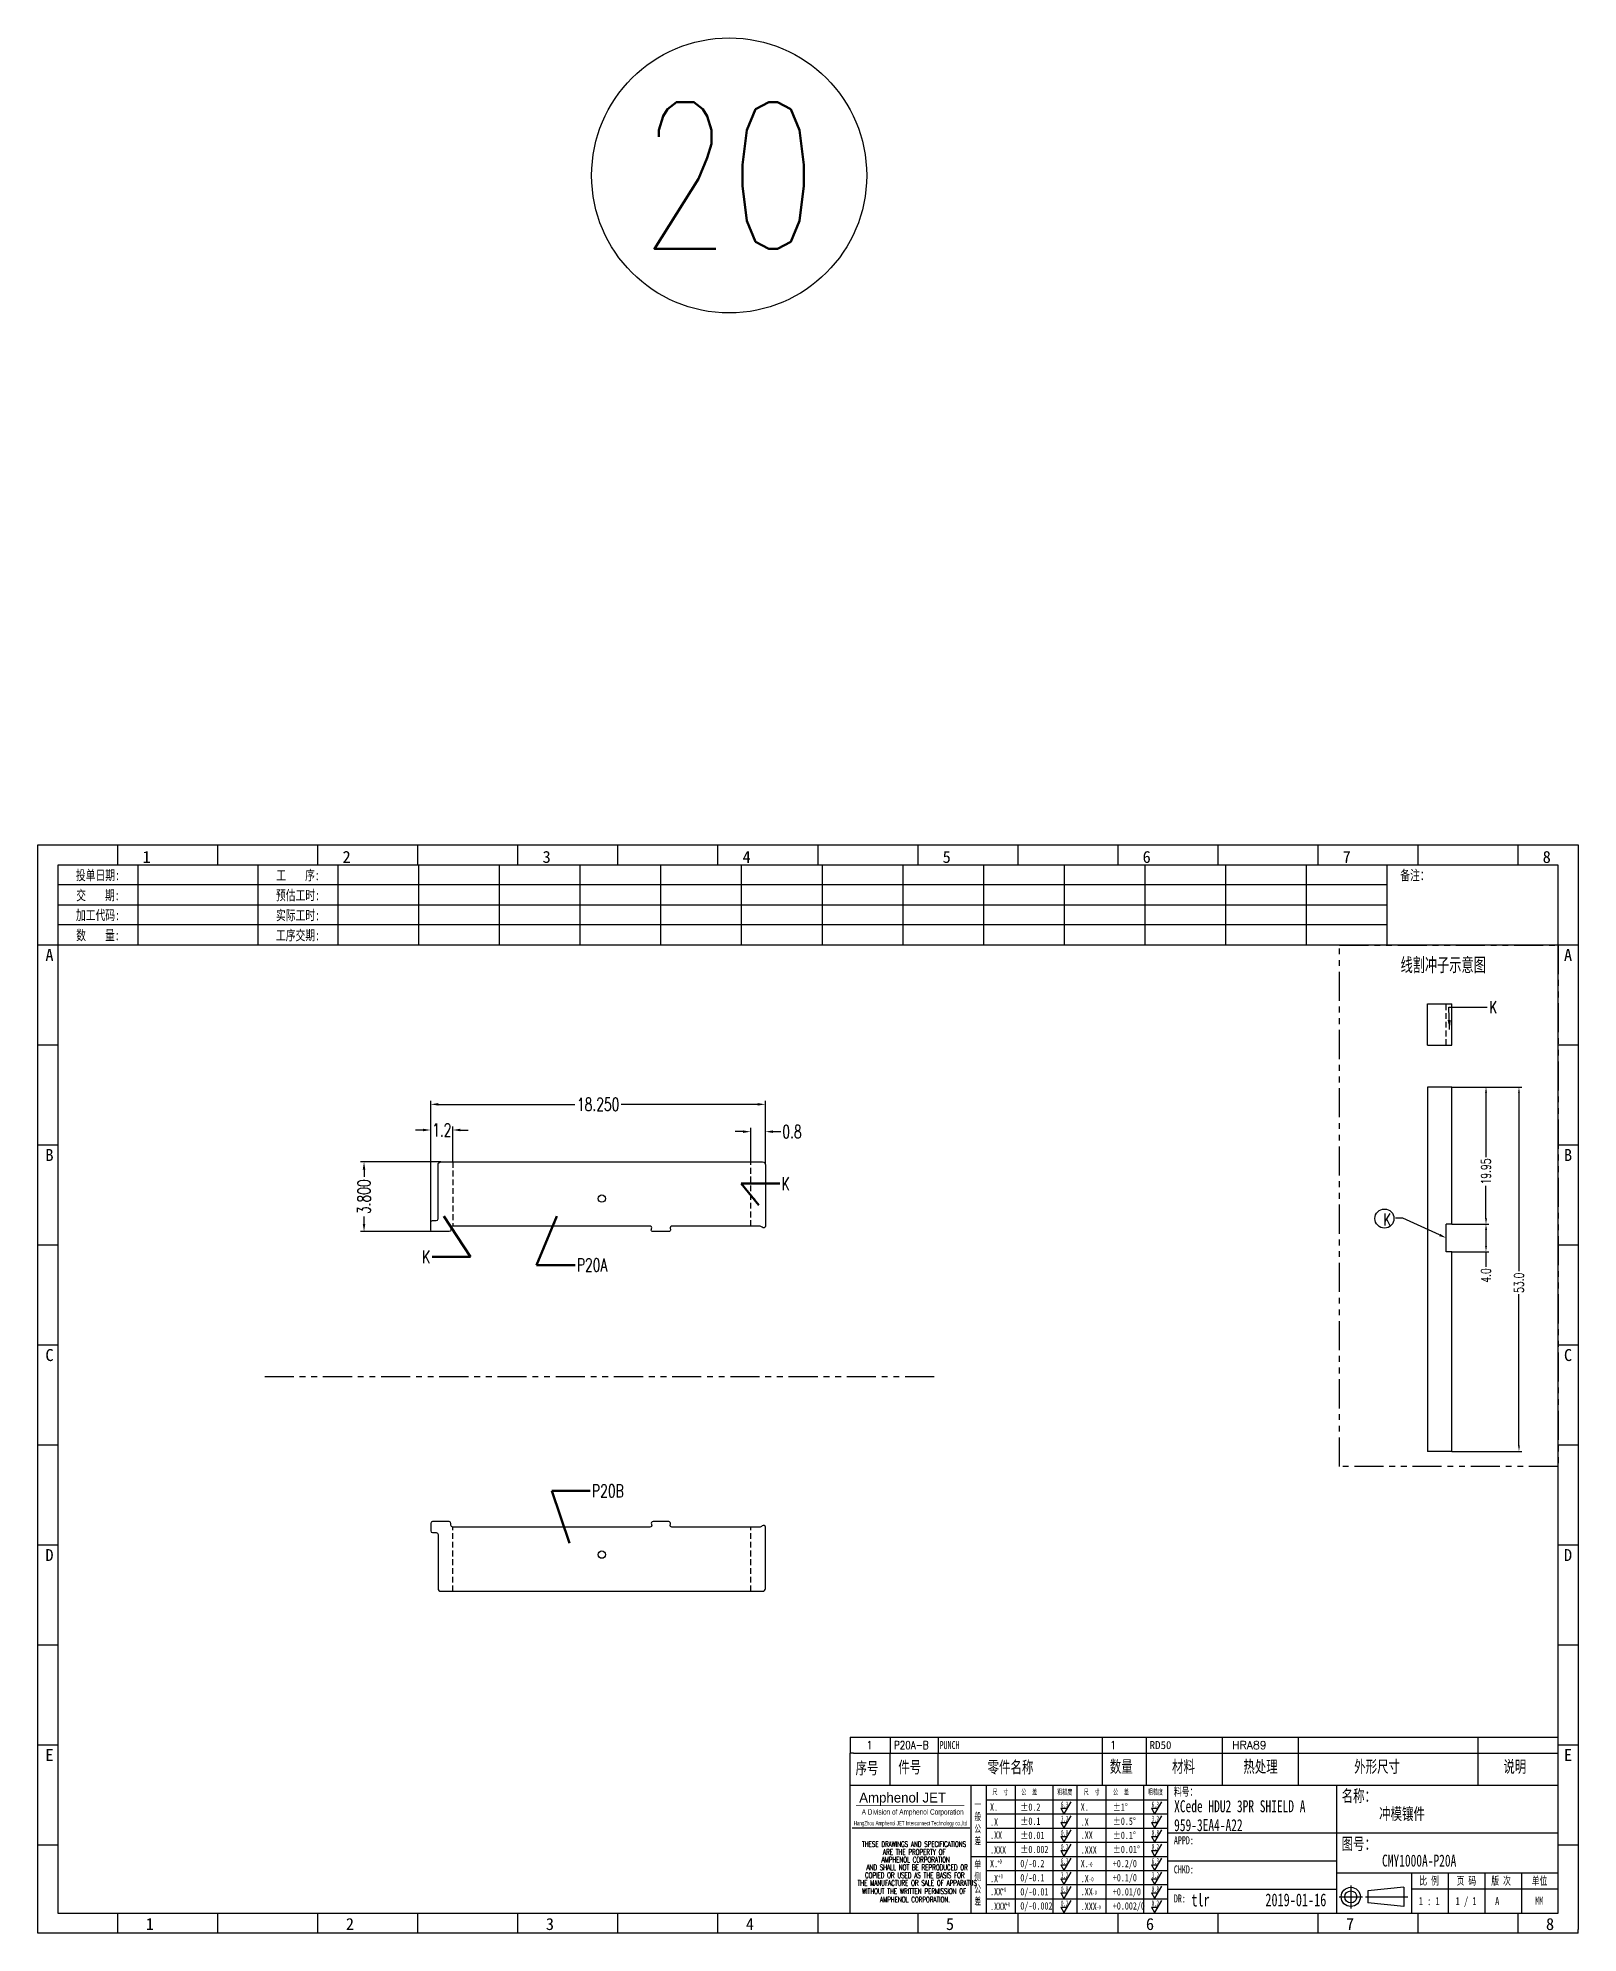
# Model space of a CAD drawing. Header units: millimetres. Extents: x -2852 to 5627, y -2271 to 1849.
# Drawn here: x -2851.7 to -2767.7, y 110.5 to 213.8 of the extents above; entities that cross this region are included whole.
import ezdxf
from ezdxf.enums import TextEntityAlignment as Align

# ---------------------------------------------------------------- set-up
doc = ezdxf.new("R2010")
doc.units = ezdxf.units.MM
doc.header["$PDSIZE"] = 3
doc.linetypes.add('DASHED2', pattern=[9.525, 6.35, -3.175])
doc.linetypes.add('PHANTOM', pattern=[63.5, 31.75, -6.35, 6.35, -6.35, 6.35, -6.35])
for name, color, linetype in [('1', 7, 'Continuous'), ('11', 4, 'DASHED2'), ('41', 1, 'Continuous'), ('61', 1, 'PHANTOM'), ('66', 1, 'Continuous'), ('PUNCH', 1, 'Continuous')]:
    doc.layers.add(name, color=color, linetype=linetype)
doc.styles.add('CH', font='仿宋_GB2312_0.ttf')
doc.styles.add('jet01', font='simplex.shx', dxfattribs={"width": 0.7, "bigfont": 'hztxt.shx'})
doc.styles.add('jet02', font='simplex.shx', dxfattribs={"width": 0.7})
doc.styles.add('SIMPLEX', font='SIMPLEX')
doc.styles.get("Standard").update_dxf_attribs({"font": '仿宋_GB2312_0.ttf', "width": 0.7})
doc.styles.add('TEXTSTYLE_1', font='TRIUMB.TTF')
doc.styles.add('TEXTSTYLE_2', font='TRIUM.TTF')
doc.styles.add('tk', font='', dxfattribs={"width": 0.7})
doc.styles.add('tk 2', font='仿宋_GB2312_0.ttf', dxfattribs={"width": 0.65})
doc.styles.add('tk 4', font='simplex.shx', dxfattribs={"width": 0.65, "bigfont": 'bigfont.shx'})
doc.styles.get('tk').set_extended_font_data('NSimSun')
doc.dimstyles.new('jet02', dxfattribs={"dimtxt": 3.5, "dimasz": 2.1, "dimexe": 1, "dimexo": 0, "dimgap": 0.5, "dimtad": 0, "dimtoh": 1, "dimdec": 3, "dimzin": 9, "dimdsep": 46, "dimtxsty": 'jet02', "dimcen": 0, "dimclrt": 256, "dimazin": 2, "dimtfac": 1, "dimtdec": 3, "dimtofl": 0, "dimtmove": 0, "dimatfit": 1, "dimfxl": 0, "dimarcsym": 0})

# ---------------------------------------------------------------- blocks, each defined once
blk = doc.blocks.new('*D11')
at = {"layer": '41', "lineweight": -2, "ltscale": 0.05}
for p, q in [((-1859.37, -2295.82), (-1855.55, -2295.82)), ((-1855.7, -2296.13), (-1855.7, -2305.85)), ((-1855.7, -2315.38), (-1855.7, -2307.12)), ((-1859.37, -2315.69), (-1855.55, -2315.69))]:
    blk.add_line(p, q, dxfattribs=at)
at = {"layer": '41', "ltscale": 0.05}
for points in [[(-1855.75, -2296.13), (-1855.65, -2296.13), (-1855.7, -2295.82)], [(-1855.75, -2315.38), (-1855.65, -2315.38), (-1855.7, -2315.69)]]:
    blk.add_solid(points, dxfattribs=at)
at = {"layer": 'Defpoints', "color": 0, "ltscale": 0.05}
for p in [(-1859.37, -2295.82), (-1855.7, -2295.82), (-1859.37, -2315.69)]:
    blk.add_point(p, dxfattribs=at)
at = {"layer": '41', "ltscale": 0.05, "insert": (-1855.7, -2306.49), "char_height": 0.525, "attachment_point": 5, "rotation": 90, "style": 'jet02'}
blk.add_mtext('53.0', dxfattribs=at)
blk = doc.blocks.new('*D12')
at = {"layer": '41', "lineweight": -2, "ltscale": 0.05}
for p, q in [((-1859.37, -2295.82), (-1857.35, -2295.82)), ((-1857.5, -2296.13), (-1857.5, -2299.65)), ((-1857.5, -2302.98), (-1857.5, -2301.2)), ((-1859.37, -2303.3), (-1857.35, -2303.3))]:
    blk.add_line(p, q, dxfattribs=at)
at = {"layer": '41', "ltscale": 0.05}
for points in [[(-1857.55, -2296.13), (-1857.44, -2296.13), (-1857.5, -2295.82)], [(-1857.55, -2302.98), (-1857.44, -2302.98), (-1857.5, -2303.3)]]:
    blk.add_solid(points, dxfattribs=at)
at = {"layer": 'Defpoints', "color": 0, "ltscale": 0.05}
for p in [(-1859.37, -2295.82), (-1859.37, -2303.3), (-1857.5, -2303.3)]:
    blk.add_point(p, dxfattribs=at)
at = {"layer": '41', "ltscale": 0.05, "insert": (-1857.5, -2300.42), "char_height": 0.525, "attachment_point": 5, "rotation": 90, "style": 'jet02'}
blk.add_mtext('19.95', dxfattribs=at)
blk = doc.blocks.new('*D13')
at = {"layer": '41', "lineweight": -2, "ltscale": 0.05}
for p, q in [((-1859.37, -2303.3), (-1857.35, -2303.3)), ((-1857.5, -2303.61), (-1857.5, -2304.48)), ((-1859.37, -2304.8), (-1857.35, -2304.8)), ((-1857.5, -2304.8), (-1857.5, -2305.63))]:
    blk.add_line(p, q, dxfattribs=at)
at = {"layer": '41', "ltscale": 0.05}
for points in [[(-1857.55, -2303.61), (-1857.44, -2303.61), (-1857.5, -2303.3)], [(-1857.55, -2304.48), (-1857.44, -2304.48), (-1857.5, -2304.8)]]:
    blk.add_solid(points, dxfattribs=at)
at = {"layer": 'Defpoints', "color": 0, "ltscale": 0.05}
for p in [(-1859.37, -2303.3), (-1859.37, -2304.8), (-1857.5, -2304.8)]:
    blk.add_point(p, dxfattribs=at)
at = {"layer": '41', "ltscale": 0.05, "insert": (-1857.5, -2306.09), "char_height": 0.525, "attachment_point": 5, "rotation": 90, "style": 'jet02'}
blk.add_mtext('4.0', dxfattribs=at)
blk = doc.blocks.new('A3-N')
at = {"layer": '1', "color": 1}
for p, q in [((0, 0), (0, 296.73)), ((0, 296.73), (420, 296.73)), ((21.82, 291.27), (21.82, 296.73)), ((49.09, 291.27), (49.09, 296.73)), ((76.36, 291.27), (76.36, 296.73)), ((103.64, 291.27), (103.64, 296.73)), ((103.64, 291.27), (103.64, 296.73)), ((103.64, 291.27), (103.64, 296.73)), ((130.91, 291.27), (130.91, 296.73)), ((158.18, 291.27), (158.18, 296.73)), ((185.45, 291.27), (185.45, 296.73)), ((212.73, 291.27), (212.73, 296.73)), ((240, 291.27), (240, 296.73)), ((267.27, 291.27), (267.27, 296.73)), ((294.55, 291.27), (294.55, 296.73)), ((321.82, 291.27), (321.82, 296.73)), ((349.09, 291.27), (349.09, 296.73)), ((376.36, 291.27), (376.36, 296.73)), ((403.64, 291.27), (403.64, 296.73)), ((420, 296.73), (420, 1)), ((5.45, 269.45), (0, 269.45)), ((420, 269.45), (414.55, 269.45)), ((5.45, 242.18), (0, 242.18)), ((420, 242.18), (414.55, 242.18)), ((5.45, 214.91), (0, 214.91)), ((420, 214.91), (414.55, 214.91)), ((5.45, 187.64), (0, 187.64)), ((420, 187.64), (414.55, 187.64)), ((5.45, 160.36), (0, 160.36)), ((420, 160.36), (414.55, 160.36)), ((5.45, 133.09), (0, 133.09)), ((420, 133.09), (414.55, 133.09)), ((5.45, 105.82), (0, 105.82)), ((420, 105.82), (414.55, 105.82)), ((5.45, 78.55), (0, 78.55)), ((420, 78.55), (414.55, 78.55)), ((5.45, 51.27), (0, 51.27)), ((222.45, 49.09), (221.45, 49.09)), ((221.45, 49.09), (221.45, 40.36)), ((222.45, 49.09), (414.55, 49.09)), ((232.36, 49.09), (232.36, 40.36)), ((245.45, 49.09), (245.45, 40.36)), ((290.18, 49.09), (290.18, 40.36)), ((302.18, 49.09), (302.18, 40.36)), ((322.91, 49.09), (322.91, 40.36)), ((343.64, 49.09), (343.64, 40.36)), ((392.73, 40.36), (392.73, 49.09)), ((420, 51.27), (414.55, 51.27)), ((258.55, 40.36), (258.55, 5.44)), ((266.45, 40.36), (266.45, 5.44)), ((276.78, 40.36), (276.78, 5.45)), ((291.18, 40.36), (291.18, 5.45)), ((301.51, 40.37), (301.51, 5.46)), ((308.01, 40.36), (308.01, 5.45)), ((354.09, 40.36), (354.09, 5.45)), ((308.01, 32.39), (258.55, 32.39)), ((308.01, 28.54), (258.55, 28.54)), ((414.55, 27.27), (308.01, 27.27)), ((5.45, 24), (0, 24)), ((308.01, 24.69), (258.55, 24.69)), ((420, 24), (414.55, 24)), ((308.01, 16.99), (258.55, 16.99)), ((354.09, 19.63), (308.01, 19.63)), ((414.55, 16.36), (354.09, 16.36)), ((374.55, 16.36), (374.55, 5.45)), ((384.55, 16.36), (384.55, 5.45)), ((394.55, 16.36), (394.55, 5.45)), ((404.55, 16.36), (404.55, 5.45)), ((308.01, 13.14), (258.55, 13.14)), ((308.01, 11.99), (354.09, 11.99)), ((372.51, 12.49), (362.69, 11.5)), ((362.69, 11.5), (362.69, 8.23)), ((372.51, 12.49), (372.51, 7.25)), ((414.55, 12), (374.55, 12)), ((21.82, 0), (21.82, 5.45)), ((49.09, 0), (49.09, 5.45)), ((76.36, 0), (76.36, 5.45)), ((103.64, 0), (103.64, 5.45)), ((130.91, 0), (130.91, 5.45)), ((158.18, 0), (158.18, 5.45)), ((185.45, 0), (185.45, 5.45)), ((212.73, 0), (212.73, 5.45)), ((240, 0), (240, 5.45)), ((308.01, 9.29), (258.55, 9.29)), ((267.27, 0), (267.27, 5.45)), ((294.55, 0), (294.55, 5.45)), ((321.82, 0), (321.82, 5.45)), ((349.09, 0), (349.09, 5.45)), ((372.51, 7.25), (362.69, 8.23)), ((376.36, 0), (376.36, 5.45)), ((403.64, 0), (403.64, 5.45)), ((1, 0), (0, 0)), ((420, 0), (1, 0)), ((420, 0), (420, 1))]:
    blk.add_line(p, q, dxfattribs=at)
at = {"layer": '1'}
for p, q in [((414.55, 278.18), (414.55, 284.73)), ((221.45, 40.36), (221.45, 5.45)), ((221.45, 40.36), (414.55, 40.36)), ((221.45, 40.36), (414.55, 40.36)), ((254.41, 40.36), (254.41, 5.45)), ((308.01, 36.24), (258.55, 36.24)), ((283.28, 40.36), (283.28, 5.45)), ((222.08, 28.67), (254.12, 28.67)), ((308.01, 20.84), (254.41, 20.84))]:
    blk.add_line(p, q, dxfattribs=at)
at = {"layer": '1', "color": 1, "ltscale": 0.05}
for p, q in [((278.93, 34.04), (279.79, 32.56)), ((278.93, 34.04), (280.65, 34.04)), ((281.68, 35.84), (279.79, 32.56)), ((281.68, 31.99), (279.79, 28.71)), ((303.66, 34.05), (304.52, 32.56)), ((303.66, 34.05), (305.38, 34.05)), ((306.41, 35.84), (304.52, 32.56)), ((306.41, 31.99), (304.52, 28.71)), ((278.93, 30.19), (279.79, 28.71)), ((278.93, 30.19), (280.65, 30.19)), ((278.93, 26.34), (279.79, 24.86)), ((278.93, 26.34), (280.65, 26.34)), ((281.68, 28.14), (279.79, 24.86)), ((303.66, 30.2), (305.38, 30.2)), ((303.66, 30.2), (304.52, 28.71)), ((303.66, 26.35), (304.52, 24.86)), ((303.66, 26.35), (305.38, 26.35)), ((306.41, 28.14), (304.52, 24.86)), ((278.93, 22.49), (280.65, 22.49)), ((278.93, 22.49), (279.79, 21.01)), ((281.68, 24.29), (279.79, 21.01)), ((303.66, 22.5), (305.38, 22.5)), ((303.66, 22.5), (304.52, 21.01)), ((306.41, 24.29), (304.52, 21.01)), ((278.93, 18.66), (279.79, 17.17)), ((278.93, 18.66), (280.65, 18.66)), ((281.68, 20.45), (279.79, 17.17)), ((281.68, 16.6), (279.79, 13.32)), ((303.66, 18.66), (304.52, 17.18)), ((303.66, 18.66), (305.38, 18.66)), ((306.41, 20.46), (304.52, 17.18)), ((306.41, 16.61), (304.52, 13.33)), ((278.93, 14.81), (280.65, 14.81)), ((278.93, 14.81), (279.79, 13.32)), ((278.93, 10.96), (279.79, 9.47)), ((278.93, 10.96), (280.65, 10.96)), ((281.68, 12.75), (279.79, 9.47)), ((303.66, 14.81), (305.38, 14.81)), ((303.66, 14.81), (304.52, 13.33)), ((303.66, 10.96), (304.52, 9.48)), ((303.66, 10.96), (305.38, 10.96)), ((306.41, 12.76), (304.52, 9.48)), ((278.93, 7.11), (279.79, 5.62)), ((278.93, 7.11), (280.65, 7.11)), ((281.68, 8.9), (279.79, 5.62)), ((303.66, 7.11), (305.38, 7.11)), ((303.66, 7.11), (304.52, 5.63)), ((306.41, 8.91), (304.52, 5.63))]:
    blk.add_line(p, q, dxfattribs=at)
at = {"layer": '1', "color": 1, "ltscale": 0.1}
for p, q in [((358.01, 13.02), (358.01, 6.71)), ((354.86, 9.87), (361.17, 9.87)), ((362.03, 9.87), (373.54, 9.87))]:
    blk.add_line(p, q, dxfattribs=at)
at = {"layer": '1'}
blk.add_lwpolyline([(221.45, 5.45), (414.55, 5.45), (414.55, 291.27), (5.45, 291.27), (5.45, 5.45), (414.55, 5.45)], dxfattribs=at)
at = {"layer": '1', "color": 7, "linetype": 'Continuous', "const_width": 0.123}
blk.add_lwpolyline([(223.11, 34.74), (252.6, 34.76)], dxfattribs=at)
at = {"layer": '1', "color": 1}
for radius in [2.62, 1.64]:
    blk.add_circle((358.01, 9.87), radius, dxfattribs=at)
at = {"layer": '41'}
for p, q in [((27.27, 291.27), (27.27, 269.45)), ((60, 291.27), (60, 269.45)), ((81.82, 291.27), (81.82, 269.45)), ((103.82, 291.27), (103.82, 269.45)), ((125.82, 291.27), (125.82, 269.45)), ((147.82, 291.27), (147.82, 269.45)), ((169.82, 291.27), (169.82, 269.45)), ((191.82, 291.27), (191.82, 269.45)), ((213.82, 291.27), (213.82, 269.45)), ((235.82, 291.27), (235.82, 269.45)), ((257.82, 291.27), (257.82, 269.45)), ((279.82, 291.27), (279.82, 269.45)), ((301.82, 291.27), (301.82, 269.45)), ((323.82, 291.27), (323.82, 269.45)), ((345.82, 291.27), (345.82, 269.45)), ((367.82, 291.27), (367.82, 269.45)), ((367.82, 285.82), (5.45, 285.82)), ((367.82, 280.36), (5.45, 280.36)), ((367.82, 274.91), (5.45, 274.91)), ((414.55, 269.45), (5.45, 269.45))]:
    blk.add_line(p, q, dxfattribs=at)
at = {"layer": '1', "color": 1}
for s, p in [('1', (29.64, 295.11)), ('2', (84.18, 295.11)), ('3', (138.73, 295.11)), ('4', (193.27, 295.11)), ('5', (247.82, 295.11)), ('6', (302.36, 295.11)), ('7', (356.91, 295.11)), ('8', (411.45, 295.11)), ('1', (30.53, 4.11)), ('2', (85.08, 4.11)), ('3', (139.62, 4.11)), ('4', (194.17, 4.11)), ('5', (248.72, 4.11)), ('6', (303.26, 4.11)), ('7', (357.81, 4.11)), ('8', (412.35, 4.11))]:
    blk.add_text(s, height=3.27, dxfattribs=at).set_placement(p, align=Align.TOP_CENTER)
at = {"layer": '1', "style": 'tk', "width": 0.7}
for s, p in [('投单日期:', (16.36, 288.55)), ('工    序:', (70.91, 288.55)), ('备注：', (375.51, 288.55)), ('交    期:', (16.36, 283.09)), ('预估工时:', (70.91, 283.09)), ('加工代码:', (16.36, 277.64)), ('实际工时:', (70.91, 277.64)), ('工序交期:', (70.91, 272.18)), ('数    量:', (16.36, 272.18))]:
    blk.add_text(s, height=2.727, dxfattribs=at).set_placement(p, align=Align.MIDDLE)
at = {"layer": '1', "color": 1}
for s, p in [('A', (2.04, 268.36)), ('B', (2.04, 213.82)), ('C', (2.04, 159.27)), ('D', (2.04, 104.73)), ('E', (2.04, 50.18))]:
    blk.add_text(s, height=3.27, dxfattribs=at).set_placement(p, align=Align.TOP_LEFT)
for s, p in [('A', (418.37, 268.36)), ('B', (418.37, 213.82)), ('C', (418.37, 159.27)), ('D', (418.37, 104.73)), ('E', (418.37, 50.18))]:
    blk.add_text(s, height=3.27, dxfattribs=at).set_placement(p, align=Align.TOP_RIGHT)
at = {"layer": '1', "color": 1, "style": 'tk 2', "width": 0.7}
for s, height, p in [('序号', 3.273, (222.96, 43.34)), ('件号', 3.273, (234.62, 43.61)), ('零件名称', 3.273, (258.97, 43.61)), ('数量', 3.273, (292.3, 43.78)), ('材料', 3.273, (309.27, 43.78)), ('热处理', 3.273, (328.71, 43.78)), ('外形尺寸', 3.273, (358.94, 43.78)), ('说明', 3.273, (399.61, 43.78)), ('料号：', 2.182, (309.77, 37.46)), ('名称：', 3.273, (355.52, 35.79)), ('图号：', 3.273, (355.52, 22.7)), ('比 例', 2.182, (376.69, 13.18)), ('页 码', 2.182, (386.85, 13.18)), ('版 次', 2.182, (396.31, 13.18)), ('单位', 2.182, (407.35, 13.18))]:
    blk.add_text(s, height=height, dxfattribs=at).set_placement(p)
at = {"layer": '1', "color": 7, "linetype": 'Continuous', "style": 'TEXTSTYLE_1'}
blk.add_text('Amphenol JET', height=2.7, dxfattribs=at).set_placement((223.96, 35.61))
at = {"layer": '1', "color": 7, "linetype": 'Continuous'}
for s, height, style, width, p in [('A Division of Amphenol Corporation', 1.5, 'TEXTSTYLE_2', 0.7, (224.64, 32.29)), ('HangZhou Amphenol JET Interconnect Technology co.,ltd ', 1.2, 'TEXTSTYLE_2', 0.6, (222.47, 29.36)), ('THESE DRAWINGS AND SPECIFICATIONS', 1.5, 'tk 4', 0.6, (224.73, 23.52)), ('AMPHENOL CORPORATION', 1.5, 'tk 4', 0.6, (230.04, 19.27)), ('ARE THE PROPERTY OF', 1.5, 'tk 4', 0.6, (230.45, 21.35)), ('COPIED OR USED AS THE BASIS FOR', 1.5, 'tk 4', 0.6, (225.54, 15.02)), ('AND SHALL NOT BE REPRODUCED OR', 1.5, 'tk 4', 0.6, (225.95, 17.17)), ('THE MANUFACTURE OR SALE OF APPARATUS', 1.5, 'tk 4', 0.6, (223.5, 12.92)), ('WITHOUT THE WRITTEN PERMISSION OF', 1.5, 'tk 4', 0.6, (224.73, 10.67)), ('AMPHENOL CORPORATION.', 1.5, 'tk 4', 0.6, (229.63, 8.4))]:
    blk.add_text(s, height=height, dxfattribs=dict(at, style=style, width=width)).set_placement(p)
at = {"layer": '1', "color": 1, "style": 'tk 2', "width": 0.7}
for s, p in [('X.', (259.64, 34.37)), ('.X', (259.64, 30.28)), ('%%P0.2', (267.9, 34.37)), ('%%P0.1', (267.9, 30.52)), ('X.', (284.37, 34.37)), ('.X', (284.37, 30.28)), ('%%P1%%D', (293.12, 34.37)), ('%%P0.5%%D', (293.12, 30.52)), ('.XX', (259.64, 26.71)), ('%%P0.01', (267.9, 26.67)), ('.XX', (284.37, 26.71)), ('%%P0.1%%D', (293.12, 26.67)), ('.XXX', (259.64, 22.68)), ('%%P0.002', (267.9, 22.82)), ('.XXX', (284.37, 22.68)), ('%%P0.01%%D', (293.12, 22.82)), ('X.', (259.64, 18.97)), ('.X', (259.64, 14.88)), ('0/-0.2', (267.9, 18.97)), ('0/-0.1', (267.9, 15.12)), ('X.', (284.37, 18.97)), ('.X', (284.37, 14.88)), ('+0.2/0', (293.12, 18.97)), ('+0.1/0', (293.12, 15.12)), ('.XX', (259.64, 11.31)), ('0/-0.01', (267.9, 11.27)), ('.XX', (284.37, 11.31)), ('+0.01/0', (293.12, 11.27)), ('.XXX', (259.64, 7.28)), ('0/-0.002', (267.9, 7.42)), ('.XXX', (284.37, 7.28)), ('+0.002/0', (293.12, 7.42))]:
    blk.add_text(s, height=2, dxfattribs=at).set_placement(p, align=Align.MIDDLE_LEFT)
at = {"layer": '1', "color": 1, "ltscale": 0.05, "style": 'tk 2', "width": 0.5}
for s, p in [('3.2', (279.01, 30.41)), ('6.3', (279.01, 34.26)), ('3.2', (303.74, 30.42)), ('6.3', (303.74, 34.27)), ('0.8', (279.01, 26.56)), ('0.8', (303.74, 26.57)), ('0.2', (279.01, 22.71)), ('0.2', (303.74, 22.72)), ('3.2', (279.01, 15.02)), ('6.3', (279.01, 18.87)), ('3.2', (303.74, 15.03)), ('6.3', (303.74, 18.88)), ('0.8', (279.01, 11.17)), ('0.8', (303.74, 11.18)), ('0.2', (279.01, 7.32)), ('0.2', (303.74, 7.33))]:
    blk.add_text(s, height=1.6, dxfattribs=at).set_placement(p)
at = {"layer": '1', "style": 'tk 2', "width": 0.7}
for s, p in [('APPD:', (309.77, 24.21)), ('CHKD:', (309.77, 16.27)), ('DR:', (309.77, 8.35))]:
    blk.add_text(s, height=2.182, dxfattribs=at).set_placement(p)
at = {"layer": '1', "color": 7, "style": 'tk 2', "width": 0.7}
blk.add_text('MM', height=2.182, dxfattribs=at).set_placement((408.31, 7.75))
at = {"layer": '1', "color": 1, "ltscale": 0.05, "char_height": 1.5, "width": 6.3627, "attachment_point": 1, "style": 'tk 2'}
for s, insert in [('尺  寸', (260.31, 39.25)), ('公  差', (268.17, 39.25)), ('粗糙度', (277.98, 39.25)), ('尺  寸', (285.2, 39.25)), ('公  差', (293.18, 39.25)), ('粗糙度', (302.71, 39.26))]:
    blk.add_mtext(s, dxfattribs=dict(at, insert=insert))
at = {"layer": '1', "ltscale": 0.05, "char_height": 2, "width": 2.5195, "attachment_point": 1, "style": 'tk 2'}
for s, insert in [('一般公差', (255.39, 36.11)), ('单侧公差', (255.39, 19.71))]:
    blk.add_mtext(s, dxfattribs=dict(at, insert=insert))
at = {"layer": '1', "color": 1, "ltscale": 0.05, "char_height": 1.2, "width": 5.1396, "attachment_point": 1, "line_spacing_factor": 0.8, "style": 'tk 2'}
for s, insert in [('+0', (261.58, 20.13)), ('+0', (261.88, 16.09)), ('-0', (286.31, 19.33)), ('+0', (262.79, 12.45)), ('-0', (286.61, 15.29)), ('-0', (287.51, 11.65)), ('+0', (263.87, 8.44)), ('-0', (288.59, 7.64))]:
    blk.add_mtext(s, dxfattribs=dict(at, insert=insert))
at = {"layer": '1', "style": 'tk 2', "width": 0.7}
for tag, p in [('PATR-NO1', (309.84, 32.96)), ('PATR-NO2', (309.84, 27.81)), ('TITLE', (365.74, 30.9)), ('DWG-NO:', (366.54, 18.14))]:
    blk.add_attdef(tag, p, '', height=3.27, dxfattribs=at)
at = {"layer": '1', "color": 1, "style": 'tk 2', "width": 0.7}
for tag, p in [('DRAW', (314.55, 7.27)), ('DATE', (334.72, 7.32))]:
    blk.add_attdef(tag, p, '', height=3.49, dxfattribs=at)
at = {"layer": '1', "style": 'tk 2', "width": 0.7}
for tag, p in [('SCALE', (376.55, 8.73)), ('SHEET', (386.6, 8.72)), ('REV', (397.38, 8.73))]:
    blk.add_attdef(tag, text='', height=2.18, dxfattribs=at).set_placement(p, align=Align.MIDDLE_LEFT)
blk = doc.blocks.new('FB3')
at = {"layer": '1', "color": 1}
for p, q in [((0, 4.36), (193.09, 4.36)), ((0, 4.36), (0, 0)), ((10.91, 4.36), (10.91, 0)), ((24, 4.36), (24, 0)), ((68.73, 4.36), (68.73, 0)), ((80.73, 4.36), (80.73, 0)), ((101.45, 4.36), (101.45, 0)), ((122.18, 4.36), (122.18, 0)), ((171.27, 0), (171.27, 4.36))]:
    blk.add_line(p, q, dxfattribs=at)
at = {"layer": '1'}
for tag, style, p in [('ITEM', 'SIMPLEX', (4.36, 2.18)), ('PARTNO', 'SIMPLEX', (12, 2.18)), ('QTY', 'SIMPLEX', (74.18, 2.18)), ('MATL', 'CH', (81.72, 2.18)), ('FINISH', 'SIMPLEX', (104.17, 2.18)), ('SPEC', 'SIMPLEX', (130.91, 2.18)), ('REMARK', 'SIMPLEX', (174.06, 2.18))]:
    blk.add_attdef(tag, text='', height=2.18, dxfattribs=dict(at, style=style)).set_placement(p, align=Align.MIDDLE_LEFT)
at = {"layer": '1', "style": 'tk', "width": 0.7}
blk.add_attdef('DIE', text='', height=2.18, dxfattribs=at).set_placement((24.43, 2.18), align=Align.MIDDLE_LEFT)
blk = doc.blocks.new('*D601')
at = {"layer": '41', "ltscale": 0.05}
for p, q in [((-1915.05, -2303.2), (-1915.05, -2296.56)), ((-1896.8, -2300.05), (-1896.8, -2296.56)), ((-1914.63, -2296.76), (-1907.19, -2296.76)), ((-1897.22, -2296.76), (-1904.66, -2296.76))]:
    blk.add_line(p, q, dxfattribs=at)
for points in [[(-1914.63, -2296.69), (-1914.63, -2296.83), (-1915.05, -2296.76)], [(-1897.22, -2296.69), (-1897.22, -2296.83), (-1896.8, -2296.76)]]:
    blk.add_solid(points, dxfattribs=at)
at = {"layer": 'Defpoints', "color": 0, "ltscale": 0.05}
for p in [(-1896.8, -2296.76), (-1896.8, -2300.05), (-1915.05, -2303.2)]:
    blk.add_point(p, dxfattribs=at)
at = {"layer": '41', "ltscale": 0.05, "insert": (-1905.92, -2296.76), "char_height": 0.7, "attachment_point": 5, "style": 'jet02'}
blk.add_mtext('18.250', dxfattribs=at)
blk = doc.blocks.new('*D602')
at = {"layer": '41', "ltscale": 0.05}
for p, q in [((-1914.5, -2299.9), (-1918.89, -2299.9)), ((-1918.69, -2300.32), (-1918.69, -2300.72)), ((-1918.69, -2303.28), (-1918.69, -2302.88)), ((-1914.95, -2303.7), (-1918.89, -2303.7))]:
    blk.add_line(p, q, dxfattribs=at)
for points in [[(-1918.76, -2300.32), (-1918.62, -2300.32), (-1918.69, -2299.9)], [(-1918.76, -2303.28), (-1918.62, -2303.28), (-1918.69, -2303.7)]]:
    blk.add_solid(points, dxfattribs=at)
at = {"layer": 'Defpoints', "color": 0, "ltscale": 0.05}
for p in [(-1914.5, -2299.9), (-1918.69, -2303.7), (-1914.95, -2303.7)]:
    blk.add_point(p, dxfattribs=at)
at = {"layer": '41', "ltscale": 0.05, "insert": (-1918.69, -2301.8), "char_height": 0.7, "attachment_point": 5, "rotation": 90, "style": 'jet02'}
blk.add_mtext('3.800', dxfattribs=at)
blk = doc.blocks.new('*D603')
at = {"layer": '41', "ltscale": 0.05}
for p, q in [((-1915.47, -2298.16), (-1915.89, -2298.16)), ((-1915.05, -2303.2), (-1915.05, -2297.96)), ((-1913.85, -2299.9), (-1913.85, -2297.96)), ((-1913.43, -2298.16), (-1913.01, -2298.16))]:
    blk.add_line(p, q, dxfattribs=at)
for points in [[(-1915.47, -2298.09), (-1915.47, -2298.23), (-1915.05, -2298.16)], [(-1913.43, -2298.09), (-1913.43, -2298.23), (-1913.85, -2298.16)]]:
    blk.add_solid(points, dxfattribs=at)
at = {"layer": 'Defpoints', "color": 0, "ltscale": 0.05}
for p in [(-1915.05, -2298.16), (-1913.85, -2299.9), (-1915.05, -2303.2)]:
    blk.add_point(p, dxfattribs=at)
at = {"layer": '41', "ltscale": 0.05, "insert": (-1914.45, -2298.16), "char_height": 0.7, "attachment_point": 5, "style": 'jet02'}
blk.add_mtext('1.2', dxfattribs=at)
blk = doc.blocks.new('*D604')
at = {"layer": '41', "ltscale": 0.05}
for p, q in [((-1898.02, -2298.25), (-1898.44, -2298.25)), ((-1897.6, -2299.9), (-1897.6, -2298.05)), ((-1896.8, -2300.05), (-1896.8, -2298.05)), ((-1896.38, -2298.25), (-1895.96, -2298.25))]:
    blk.add_line(p, q, dxfattribs=at)
for points in [[(-1898.02, -2298.18), (-1898.02, -2298.32), (-1897.6, -2298.25)], [(-1896.38, -2298.18), (-1896.38, -2298.32), (-1896.8, -2298.25)]]:
    blk.add_solid(points, dxfattribs=at)
at = {"layer": 'Defpoints', "color": 0, "ltscale": 0.05}
for p in [(-1896.8, -2298.25), (-1897.6, -2299.9), (-1896.8, -2300.05)]:
    blk.add_point(p, dxfattribs=at)
at = {"layer": '41', "ltscale": 0.05, "insert": (-1895.35, -2298.25), "char_height": 0.7, "attachment_point": 5, "style": 'jet02'}
blk.add_mtext('0.8', dxfattribs=at)

msp = doc.modelspace()

# ---------------------------------------------------------------- linework, layer by layer
at = {"layer": '1', "ltscale": 0.05}
for p, q in [((-2775.89, 161.1525), (-2774.5775, 161.1525)), ((-2775.89, 158.9025), (-2775.89, 161.1525)), ((-2774.5775, 158.9025), (-2774.5775, 161.1525)), ((-2775.89, 158.9025), (-2774.5775, 158.9025)), ((-2775.89, 156.6143), (-2775.89, 136.7393)), ((-2774.5775, 156.6143), (-2775.89, 156.6143)), ((-2774.5775, 149.1331), (-2774.5775, 156.6143)), ((-2774.5775, 149.1331), (-2774.8775, 149.1331)), ((-2774.8775, 147.6331), (-2774.8775, 149.1331)), ((-2774.5775, 147.6331), (-2774.8775, 147.6331)), ((-2774.5775, 136.7393), (-2774.5775, 147.6331)), ((-2774.5775, 136.7393), (-2775.89, 136.7393))]:
    msp.add_line(p, q, dxfattribs=at)
for points in [[(-2830.2564, 148.8289), (-2830.2564, 149.2289, -0.41421356), (-2830.1564, 149.3289), (-2829.9564, 149.3289, 0.41421356), (-2829.8564, 149.4289), (-2829.8564, 152.3789, -0.41421356), (-2829.7064, 152.5289), (-2812.1564, 152.5289, -0.41421356), (-2812.0064, 152.3789), (-2812.0064, 149.0289, -0.68850026), (-2812.181, 148.9622, 0.21342177), (-2812.33, 149.0289), (-2817.105, 149.0289, 0.52056705), (-2817.1989, 148.8947), (-2817.1874, 148.8631, -0.52056705), (-2817.2814, 148.7289), (-2818.1314, 148.7289, -0.52056705), (-2818.2254, 148.8631), (-2818.2139, 148.8947, 0.52056705), (-2818.3079, 149.0289), (-2829.0564, 149.0289, 0.41421356), (-2829.1564, 148.9289), (-2829.1564, 148.8289, -0.41421356), (-2829.2564, 148.7289), (-2830.1564, 148.7289, -0.41421356)], [(-2830.2564, 132.8109), (-2830.2564, 132.4109, 0.41421356), (-2830.1564, 132.3109), (-2829.9564, 132.3109, -0.41421356), (-2829.8564, 132.2109), (-2829.8564, 129.2609, 0.41421356), (-2829.7064, 129.1109), (-2812.1564, 129.1109, 0.41421356), (-2812.0064, 129.2609), (-2812.0064, 132.6109, 0.68850026), (-2812.181, 132.6776, -0.21342177), (-2812.33, 132.6109), (-2817.105, 132.6109, -0.52056705), (-2817.1989, 132.7451), (-2817.1874, 132.7767, 0.52056705), (-2817.2814, 132.9109), (-2818.1314, 132.9109, 0.52056705), (-2818.2254, 132.7767), (-2818.2139, 132.7451, -0.52056705), (-2818.3079, 132.6109), (-2829.0564, 132.6109, -0.41421356), (-2829.1564, 132.7109), (-2829.1564, 132.8109, 0.41421356), (-2829.2564, 132.9109), (-2830.1564, 132.9109, 0.41421356)]]:
    msp.add_lwpolyline(points, format="xyb", close=True, dxfattribs=at)
at = {"layer": '11', "ltscale": 0.05}
for p, q in [((-2774.8775, 158.9025), (-2774.8775, 161.1525)), ((-2829.0564, 152.5289), (-2829.0564, 149.0289)), ((-2812.8064, 149.0289), (-2812.8064, 152.5289)), ((-2829.0564, 129.1109), (-2829.0564, 132.6109)), ((-2812.8064, 129.1109), (-2812.8064, 132.6109))]:
    msp.add_line(p, q, dxfattribs=at)
at = {"layer": '41', "ltscale": 0.05}
msp.add_lwpolyline([(-2775.2363, 148.5454), (-2777.243, 149.4535), (-2777.6367, 149.4535)], dxfattribs=at)
msp.add_circle((-2778.2454, 149.4401), 0.5196, dxfattribs=at)
msp.add_solid([(-2775.2092, 148.6052), (-2774.8775, 148.3831), (-2775.2633, 148.4856)], dxfattribs=at)
at = {"layer": '61', "color": 6, "ltscale": 0.05}
msp.add_line((-2839.3156, 140.8199), (-2802.6327, 140.8199), dxfattribs=at)
msp.add_lwpolyline([(-2780.6986, 164.3601), (-2768.7744, 164.3601), (-2768.7744, 135.9148), (-2780.6986, 135.9148)], close=True, dxfattribs=at)
at = {"layer": '66', "ltscale": 0.05}
msp.add_circle((-2813.9827, 206.3338), 7.5, dxfattribs=at)
at = {"layer": 'PUNCH', "ltscale": 0.05}
for centre in [(-2820.9314, 150.5289), (-2820.9314, 131.1109)]:
    msp.add_circle(centre, 0.2, dxfattribs=at)

# ---------------------------------------------------------------- block references
at = {"layer": '1', "ltscale": 0.05, "xscale": 0.2000000000000455, "yscale": 0.2000000000000455, "zscale": 0.2000000000000455}
msp.add_blockref('A3-N', (-2851.6835, 110.4692), dxfattribs=at).add_auto_attribs({'DWG-NO:': 'CMY1000A-P20A', 'TITLE': '冲模镶件', 'REV': 'A', 'SHEET': '1 / 1', 'DRAW': 'tlr', 'DATE': '2019-01-16', 'PATR-NO1': 'XCede HDU2 3PR SHIELD A', 'PATR-NO2': '959-3EA4-A22', 'SCALE': '1 : 1'})
at = {"layer": '1', "ltscale": 0.05}
ref = msp.add_blockref('FB3', (-2807.3925, 120.2874), dxfattribs=dict(at, xscale=0.2000000000000455, yscale=0.2000000000000455, zscale=0.2000000000000455))
ref.add_attrib('PARTNO', 'P20A-B', dxfattribs={"height": 0.43636, "style": 'SIMPLEX', "width": 0.8}).set_placement((-2804.9925, 120.7237), align=Align.MIDDLE_LEFT)
ref.add_attrib('ITEM', '1', dxfattribs={"height": 0.4364, "style": 'SIMPLEX'}).set_placement((-2806.5198, 120.7237), align=Align.MIDDLE_LEFT)
ref.add_attrib('DIE', 'PUNCH', dxfattribs={"height": 0.43636, "style": 'tk', "width": 0.7}).set_placement((-2802.5065, 120.7237), align=Align.MIDDLE_LEFT)
ref.add_attrib('QTY', '1', dxfattribs={"height": 0.4364, "style": 'SIMPLEX'}).set_placement((-2793.2326, 120.7237), align=Align.MIDDLE_LEFT)
ref.add_attrib('MATL', 'RD50', dxfattribs={"height": 0.43636, "style": 'CH'}).set_placement((-2791.0493, 120.7237), align=Align.MIDDLE_LEFT)
ref.add_attrib('FINISH', 'HRA89', dxfattribs={"height": 0.43636, "style": 'SIMPLEX'}).set_placement((-2786.558, 120.7237), align=Align.MIDDLE_LEFT)

# ---------------------------------------------------------------- texts
at = {"layer": '41', "style": 'jet02', "width": 0.7}
msp.add_text('K', height=0.6562, dxfattribs=at).set_placement((-2778.3111, 149.0592))
at = {"layer": '41', "ltscale": 0.05, "insert": (-2777.3674, 163.654), "char_height": 0.75, "width": 6.697497, "attachment_point": 1, "style": 'tk 2'}
msp.add_mtext('线割冲子示意图', dxfattribs=at)
at = {"layer": '41', "ltscale": 0.05, "style": 'jet02'}
for s, insert, char_height, attachment_point in [('K', (-2772.5167, 160.9777), 0.6562, 4), ('K', (-2811.1277, 151.3436), 0.7, 4), ('K', (-2830.2899, 147.3548), 0.7, 6), ('P20A', (-2822.2858, 146.9066), 0.7, 4), ('P20B', (-2821.4605, 134.5885), 0.7, 4)]:
    msp.add_mtext(s, dxfattribs=dict(at, insert=insert, char_height=char_height, attachment_point=attachment_point))
at = {"layer": '66', "ltscale": 0.05, "style": 'jet01', "width": 0.7}
msp.add_text('20', height=8, dxfattribs=at).set_placement((-2813.9827, 206.3338), align=Align.MIDDLE)

# ---------------------------------------------------------------- dimensions: what is measured, and where the dimension line sits
at = {"layer": '41', "ltscale": 0.05}
for base, p1, p2, override, picture, middle in [((-2812.0064, 155.665), (-2830.2564, 149.2289), (-2812.0064, 152.3789), {"dimscale": 0.2, "dimtoh": 0, "dimzin": 1, "dimclrd": 256, "dimclre": 256, "dimadec": 3, "dimazin": 0, "dimatfit": 3, "dimlwd": 65535, "dimlwe": 65535}, '*D601', (-2821.1314, 155.665)), ((-2830.2564, 154.2719), (-2829.0564, 152.5289), (-2830.2564, 149.2289), {"dimscale": 0.2, "dimtoh": 0, "dimdec": 1, "dimzin": 1, "dimclrd": 256, "dimclre": 256, "dimadec": 1, "dimazin": 0, "dimatfit": 3, "dimlwd": 65535, "dimlwe": 65535}, '*D603', (-2829.6564, 154.2719)), ((-2812.0064, 154.176), (-2812.8064, 152.5289), (-2812.0064, 152.3789), {"dimscale": 0.2, "dimtoh": 0, "dimdec": 1, "dimzin": 1, "dimclrd": 256, "dimclre": 256, "dimadec": 1, "dimazin": 0, "dimatfit": 3, "dimlwd": 65535, "dimlwe": 65535}, '*D604', (-2810.5531, 154.176))]:
    dim = msp.add_linear_dim(base=base, p1=p1, p2=p2, dimstyle='jet02', override=override, dxfattribs=at)
    dim.commit()
    dim.dimension.update_dxf_attribs({"geometry": picture, "text_midpoint": middle, "insert": (-915.2077, 2452.4298)})
for base, p1, p2, angle, text, override, picture, middle in [((-2770.9102, 156.6143), (-2774.5775, 136.7393), (-2774.5775, 156.6143), 90, '53.0', {"dimscale": 0.15, "dimtoh": 0, "dimdec": 1, "dimlfac": 2, "dimzin": 1, "dimclrd": 256, "dimclre": 256, "dimadec": 1, "dimazin": 0, "dimtofl": 1, "dimatfit": 3}, '*D11', (-2770.9102, 145.9428)), ((-2772.7046, 149.1331), (-2774.5775, 156.6143), (-2774.5775, 149.1331), 270, '19.95', {"dimscale": 0.15, "dimtoh": 0, "dimdec": 2, "dimlfac": 2, "dimzin": 1, "dimclrd": 256, "dimclre": 256, "dimazin": 0, "dimtofl": 1, "dimatfit": 3}, '*D12', (-2772.7046, 152.0055)), ((-2772.7046, 147.6331), (-2774.5775, 149.1331), (-2774.5775, 147.6331), 270, '4.0', {"dimscale": 0.15, "dimtoh": 0, "dimdec": 1, "dimlfac": 2, "dimzin": 1, "dimclrd": 256, "dimclre": 256, "dimadec": 1, "dimazin": 0, "dimtofl": 1, "dimatfit": 3}, '*D13', (-2772.7046, 146.3414))]:
    dim = msp.add_linear_dim(base=base, p1=p1, p2=p2, angle=angle, text=text, dimstyle='jet02', override=override, dxfattribs=at)
    dim.commit()
    dim.dimension.update_dxf_attribs({"geometry": picture, "text_midpoint": middle, "dimtype": 128, "insert": (-915.2077, 2452.4298)})
dim = msp.add_linear_dim(base=(-2833.8944, 148.7289), p1=(-2829.7064, 152.5289), p2=(-2830.1564, 148.7289), angle=90, dimstyle='jet02', override={"dimscale": 0.2, "dimtoh": 0, "dimzin": 1, "dimclrd": 256, "dimclre": 256, "dimadec": 3, "dimazin": 0, "dimatfit": 3, "dimlwd": 65535, "dimlwe": 65535}, dxfattribs=at)
dim.commit()
dim.dimension.update_dxf_attribs({"geometry": '*D602', "text_midpoint": (-2833.8944, 150.6289), "insert": (-915.2077, 2452.4298)})

# ---------------------------------------------------------------- leaders
at = {"layer": '41', "ltscale": 0.05, "annotation_type": 0, "has_hookline": 1}
for points, override, hookline_direction, text_width in [([(-2774.6897, 159.7468), (-2774.7417, 160.9777), (-2772.6417, 160.9777)], {"dimscale": 0.25, "dimtoh": 0, "dimdec": 1, "dimzin": 1, "dimclrd": 256, "dimclre": 256, "dimadec": 1, "dimazin": 0, "dimtofl": 1, "dimatfit": 3}, 0, 0.3063), ([(-2812.3649, 150.1743), (-2813.3277, 151.3436), (-2811.2277, 151.3436)], {"dimscale": 0.2, "dimtoh": 0, "dimzin": 1, "dimclrd": 256, "dimclre": 256, "dimadec": 3, "dimazin": 0, "dimatfit": 3, "dimlwd": 65535, "dimlwe": 65535}, 0, 0.3267), ([(-2829.5367, 149.5629), (-2828.0899, 147.3548), (-2830.1899, 147.3548)], {"dimscale": 0.2, "dimtoh": 0, "dimzin": 1, "dimclrd": 256, "dimclre": 256, "dimadec": 3, "dimazin": 0, "dimatfit": 3, "dimlwd": 65535, "dimlwe": 65535}, 1, 0.3267), ([(-2823.3765, 149.563), (-2824.4858, 146.9066), (-2822.3858, 146.9066)], {"dimscale": 0.2, "dimtoh": 0, "dimdec": 1, "dimzin": 1, "dimclrd": 256, "dimclre": 256, "dimadec": 1, "dimazin": 0, "dimatfit": 3, "dimlwd": 65535, "dimlwe": 65535}, 0, 1.7967), ([(-2822.6824, 131.74), (-2823.6605, 134.5885), (-2821.5605, 134.5885)], {"dimscale": 0.2, "dimtoh": 0, "dimdec": 1, "dimzin": 1, "dimclrd": 256, "dimclre": 256, "dimadec": 1, "dimazin": 0, "dimatfit": 3, "dimlwd": 65535, "dimlwe": 65535}, 0, 1.75)]:
    msp.add_leader(points, dimstyle='jet02', override=override, dxfattribs=dict(at, hookline_direction=hookline_direction, text_width=text_width))

doc.saveas('drawing.dxf')
